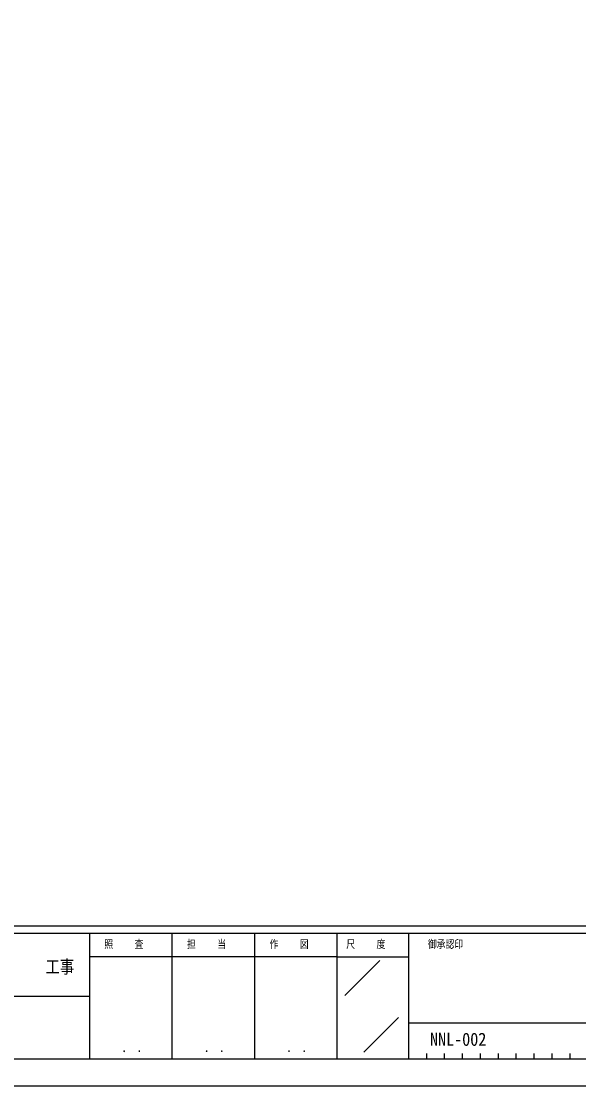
# Model space of a CAD drawing. Units: millimetres, scale not verified. Extents: x -841 to 841, y -594 to 594.
# Drawn here: x 221 to 532, y -594 to 0 of the extents above; entities that cross this region are included whole.
import ezdxf
from ezdxf.enums import TextEntityAlignment as Align

# ---------------------------------------------------------------- set-up
doc = ezdxf.new("R2010")
doc.units = ezdxf.units.MM
doc.header["$LTSCALE"] = 2
doc.layers.add('0-1_USER1', color=3, linetype='Continuous')
doc.layers.add('0-4_YKK_ZWAK', color=7, linetype='Continuous')
doc.styles.add('ＭＳ ゴシック', font='')
doc.styles.get('ＭＳ ゴシック').set_extended_font_data('MS Gothic')

msp = doc.modelspace()

# ---------------------------------------------------------------- linework, layer by layer
at = {"layer": '0-4_YKK_ZWAK'}
for p, q in [((779.004, -505), (-780.996, -505)), ((259.004, -509), (-0.996, -509)), ((305.004, -509), (305.004, -579)), ((351.004, -509), (351.004, -579)), ((397.004, -509), (397.004, -579)), ((437.004, -509), (397.004, -509)), ((643.504, -509), (437.004, -509)), ((437.004, -509), (437.004, -579)), ((397.004, -522), (259.004, -522)), ((397.004, -522), (437.004, -522)), ((401.421, -543.658), (421.007, -524.072)), ((-0.996, -544), (259.004, -544)), ((412.134, -575.198), (431.378, -555.954)), ((437.004, -559), (643.504, -559)), ((447.004, -576), (447.004, -579)), ((457.004, -576), (457.004, -579)), ((467.004, -576), (467.004, -579)), ((477.004, -576), (477.004, -579)), ((487.004, -576), (487.004, -579)), ((497.004, -576), (497.004, -579)), ((507.004, -576), (507.004, -579)), ((517.004, -576), (517.004, -579)), ((527.004, -576), (527.004, -579)), ((-0.996, -579), (259.004, -579)), ((259.004, -579), (397.004, -579)), ((397.004, -579), (437.004, -579)), ((437.004, -579), (643.504, -579))]:
    msp.add_line(p, q, dxfattribs=at)
msp.add_lwpolyline([(-841, -594), (841, -594), (841, 594), (-841, 594)], close=True, dxfattribs=at)
msp.add_lwpolyline([(397.004, -509), (259.004, -509), (259.004, -579)], dxfattribs=at)

# ---------------------------------------------------------------- texts
at = {"layer": '0-1_USER1', "style": 'ＭＳ ゴシック', "width": 0.9}
msp.add_text('NNL-002', height=7.331, dxfattribs=at).set_placement((449.021, -573.941), align=Align.BOTTOM_LEFT)
at = {"layer": '0-4_YKK_ZWAK', "style": 'ＭＳ ゴシック', "width": 0.8}
for s, height, p in [('照     査', 4.399, (267.284, -518.5)), ('担     当', 4.399, (313.444, -518.5)), ('作     図', 4.399, (359.444, -518.5)), ('尺     度', 4.399, (402.284, -518.5)), ('御承認印', 4.399, (447.828, -518.5)), ('工事', 7.331, (234.467, -533.493)), ('． ．', 5.183, (277, -576.87)), ('． ．', 5.183, (323, -576.87)), ('． ．', 5.183, (369, -576.87))]:
    msp.add_text(s, height=height, dxfattribs=at).set_placement(p, align=Align.BOTTOM_LEFT)

doc.saveas('drawing.dxf')
